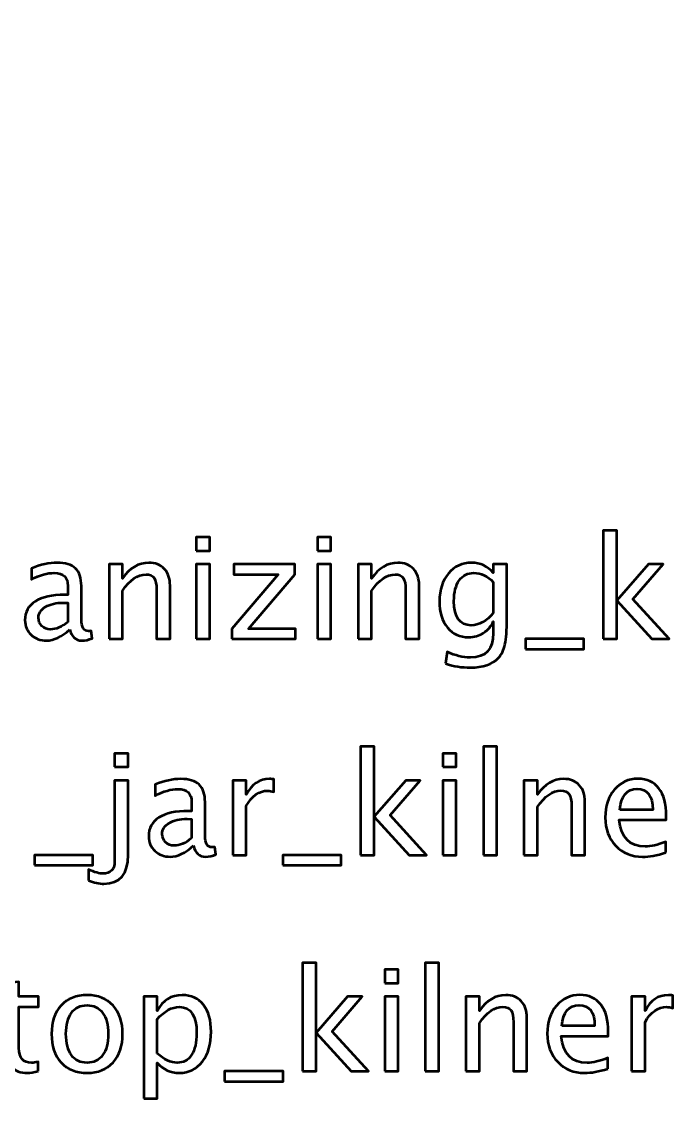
# Model space of a CAD drawing. Header units: centimetres. Extents: x -87 to 69, y -70 to 88.
# Drawn here: x -46.575 to -43.944, y -66.352 to -61.95 of the extents above; entities that cross this region are included whole.
import ezdxf

# ---------------------------------------------------------------- set-up
doc = ezdxf.new("R2010")
doc.units = ezdxf.units.CM
doc.header["$MEASUREMENT"] = 0
doc.layers.add('Layer 1', color=7, linetype='Continuous')

msp = doc.modelspace()

# ---------------------------------------------------------------- linework, layer by layer
at = {"layer": 'Layer 1', "lineweight": 53}
msp.add_open_spline([(-68, -69.75), (-68, -69.75), (-68, -20.25), (-68, -20.25), (-68, -20.25), (-68, -19.97386), (-67.77614, -19.75), (-67.5, -19.75), (-67.5, -19.75), (-67.5, -19.75), (-22.5, -19.75), (-22.5, -19.75), (-22.5, -19.75), (-22.22386, -19.75), (-22, -19.97386), (-22, -20.25), (-22, -20.25), (-22, -20.25), (-22, -69.75), (-22, -69.75), (-22, -69.75), (-22, -70.02614), (-22.22386, -70.25), (-22.5, -70.25), (-22.5, -70.25), (-22.5, -70.25), (-67.5, -70.25), (-67.5, -70.25), (-67.5, -70.25), (-67.77614, -70.25), (-68, -70.02614), (-68, -69.75)], degree=3, knots=[0, 0, 0, 0, 0.1111111, 0.1111111, 0.1111111, 0.1111111, 0.2222222, 0.2222222, 0.2222222, 0.2222222, 0.3333333, 0.3333333, 0.3333333, 0.3333333, 0.4444444, 0.4444444, 0.4444444, 0.4444444, 0.5555556, 0.5555556, 0.5555556, 0.5555556, 0.6666667, 0.6666667, 0.6666667, 0.6666667, 0.7777778, 0.7777778, 0.7777778, 0.7777778, 1, 1, 1, 1], dxfattribs=at)
at = {"layer": 'Layer 1', "color": 4, "lineweight": 53}
msp.add_open_spline([(-67.45, -69.2), (-67.45, -69.2), (-67.45, -20.8), (-67.45, -20.8), (-67.45, -20.8), (-67.45, -20.52386), (-67.22614, -20.3), (-66.95, -20.3), (-66.95, -20.3), (-66.95, -20.3), (-23.05, -20.3), (-23.05, -20.3), (-23.05, -20.3), (-22.77386, -20.3), (-22.55, -20.52386), (-22.55, -20.8), (-22.55, -20.8), (-22.55, -20.8), (-22.55, -69.2), (-22.55, -69.2), (-22.55, -69.2), (-22.55, -69.47614), (-22.77386, -69.7), (-23.05, -69.7), (-23.05, -69.7), (-23.05, -69.7), (-66.95, -69.7), (-66.95, -69.7), (-66.95, -69.7), (-67.22614, -69.7), (-67.45, -69.47614), (-67.45, -69.2)], degree=3, knots=[0, 0, 0, 0, 0.1111111, 0.1111111, 0.1111111, 0.1111111, 0.2222222, 0.2222222, 0.2222222, 0.2222222, 0.3333333, 0.3333333, 0.3333333, 0.3333333, 0.4444444, 0.4444444, 0.4444444, 0.4444444, 0.5555556, 0.5555556, 0.5555556, 0.5555556, 0.6666667, 0.6666667, 0.6666667, 0.6666667, 0.7777778, 0.7777778, 0.7777778, 0.7777778, 1, 1, 1, 1], dxfattribs=at)
at = {"layer": 'Layer 1', "color": 5, "lineweight": 53}
for points, knots in [([(-44.2407, -64.42532), (-44.2407, -64.42532), (-44.2407, -63.99014), (-44.2407, -63.99014), (-44.2407, -63.99014), (-44.2407, -63.99014), (-44.18652, -63.99014), (-44.18652, -63.99014), (-44.18652, -63.99014), (-44.18652, -63.99014), (-44.18652, -64.27132), (-44.18652, -64.27132), (-44.18652, -64.27132), (-44.18652, -64.27132), (-44.05952, -64.12617), (-44.05952, -64.12617), (-44.05952, -64.12617), (-44.05952, -64.12617), (-44.001, -64.12617), (-44.001, -64.12617), (-44.001, -64.12617), (-44.001, -64.12617), (-44.12236, -64.26577), (-44.12236, -64.26577), (-44.12236, -64.26577), (-44.12236, -64.26577), (-43.97561, -64.42532), (-43.97561, -64.42532), (-43.97561, -64.42532), (-43.97561, -64.42532), (-44.04541, -64.42532), (-44.04541, -64.42532), (-44.04541, -64.42532), (-44.04541, -64.42532), (-44.18652, -64.27189), (-44.18652, -64.27189), (-44.18652, -64.27189), (-44.18652, -64.27189), (-44.18652, -64.42532), (-44.18652, -64.42532), (-44.18652, -64.42532), (-44.18652, -64.42532), (-44.2407, -64.42532), (-44.2407, -64.42532)], [0, 0, 0, 0, 0.0833333, 0.0833333, 0.0833333, 0.0833333, 0.1666667, 0.1666667, 0.1666667, 0.1666667, 0.25, 0.25, 0.25, 0.25, 0.3333333, 0.3333333, 0.3333333, 0.3333333, 0.4166667, 0.4166667, 0.4166667, 0.4166667, 0.5, 0.5, 0.5, 0.5, 0.5833333, 0.5833333, 0.5833333, 0.5833333, 0.6666667, 0.6666667, 0.6666667, 0.6666667, 0.75, 0.75, 0.75, 0.75, 0.8333333, 0.8333333, 0.8333333, 0.8333333, 1, 1, 1, 1]), ([(-45.87494, -64.07142), (-45.87494, -64.07142), (-45.87494, -64.01723), (-45.87494, -64.01723), (-45.87494, -64.01723), (-45.87494, -64.01723), (-45.82076, -64.01723), (-45.82076, -64.01723), (-45.82076, -64.01723), (-45.82076, -64.01723), (-45.82076, -64.07142), (-45.82076, -64.07142), (-45.82076, -64.07142), (-45.82076, -64.07142), (-45.87494, -64.07142), (-45.87494, -64.07142)], [0, 0, 0, 0, 0.2, 0.2, 0.2, 0.2, 0.4, 0.4, 0.4, 0.4, 0.6, 0.6, 0.6, 0.6, 1, 1, 1, 1]), ([(-45.3883, -64.07142), (-45.3883, -64.07142), (-45.3883, -64.01723), (-45.3883, -64.01723), (-45.3883, -64.01723), (-45.3883, -64.01723), (-45.33412, -64.01723), (-45.33412, -64.01723), (-45.33412, -64.01723), (-45.33412, -64.01723), (-45.33412, -64.07142), (-45.33412, -64.07142), (-45.33412, -64.07142), (-45.33412, -64.07142), (-45.3883, -64.07142), (-45.3883, -64.07142)], [0, 0, 0, 0, 0.2, 0.2, 0.2, 0.2, 0.4, 0.4, 0.4, 0.4, 0.6, 0.6, 0.6, 0.6, 1, 1, 1, 1]), ([(-46.38275, -64.38722), (-46.4153, -64.41714), (-46.44662, -64.43209), (-46.47673, -64.43209), (-46.47673, -64.43209), (-46.50147, -64.43209), (-46.52207, -64.42438), (-46.53834, -64.40886), (-46.53834, -64.40886), (-46.55471, -64.39334), (-46.5629, -64.37377), (-46.5629, -64.35016), (-46.5629, -64.35016), (-46.5629, -64.31751), (-46.54916, -64.29239), (-46.52169, -64.2749), (-46.52169, -64.2749), (-46.49422, -64.2574), (-46.45481, -64.24865), (-46.40344, -64.24865), (-46.40344, -64.24865), (-46.40344, -64.24865), (-46.39074, -64.24865), (-46.39074, -64.24865), (-46.39074, -64.24865), (-46.39074, -64.24865), (-46.39074, -64.21262), (-46.39074, -64.21262), (-46.39074, -64.21262), (-46.39074, -64.17791), (-46.40881, -64.1606), (-46.44502, -64.1606), (-46.44502, -64.1606), (-46.47306, -64.1606), (-46.50373, -64.16944), (-46.53693, -64.18713), (-46.53693, -64.18713), (-46.53693, -64.18713), (-46.53693, -64.14254), (-46.53693, -64.14254), (-46.53693, -64.14254), (-46.50043, -64.12748), (-46.466, -64.11996), (-46.43374, -64.11996), (-46.43374, -64.11996), (-46.40053, -64.11996), (-46.37597, -64.12748), (-46.36026, -64.14263), (-46.36026, -64.14263), (-46.34446, -64.15778), (-46.33656, -64.18111), (-46.33656, -64.21262), (-46.33656, -64.21262), (-46.33656, -64.21262), (-46.33656, -64.3478), (-46.33656, -64.3478), (-46.33656, -64.3478), (-46.33656, -64.37875), (-46.32706, -64.39428), (-46.30796, -64.39428), (-46.30796, -64.39428), (-46.30561, -64.39428), (-46.30213, -64.3939), (-46.29752, -64.39315), (-46.29752, -64.39315), (-46.29752, -64.39315), (-46.29366, -64.42325), (-46.29366, -64.42325), (-46.29366, -64.42325), (-46.30598, -64.42918), (-46.31953, -64.43209), (-46.33439, -64.43209), (-46.33439, -64.43209), (-46.3597, -64.43209), (-46.37579, -64.41714), (-46.38275, -64.38722)], [0, 0, 0, 0, 0.05, 0.05, 0.05, 0.05, 0.1, 0.1, 0.1, 0.1, 0.15, 0.15, 0.15, 0.15, 0.2, 0.2, 0.2, 0.2, 0.25, 0.25, 0.25, 0.25, 0.3, 0.3, 0.3, 0.3, 0.35, 0.35, 0.35, 0.35, 0.4, 0.4, 0.4, 0.4, 0.45, 0.45, 0.45, 0.45, 0.5, 0.5, 0.5, 0.5, 0.55, 0.55, 0.55, 0.55, 0.6, 0.6, 0.6, 0.6, 0.65, 0.65, 0.65, 0.65, 0.7, 0.7, 0.7, 0.7, 0.75, 0.75, 0.75, 0.75, 0.8, 0.8, 0.8, 0.8, 0.85, 0.85, 0.85, 0.85, 0.9, 0.9, 0.9, 0.9, 1, 1, 1, 1]), ([(-46.22527, -64.42532), (-46.22527, -64.42532), (-46.22527, -64.12617), (-46.22527, -64.12617), (-46.22527, -64.12617), (-46.22527, -64.12617), (-46.17109, -64.12617), (-46.17109, -64.12617), (-46.17109, -64.12617), (-46.17109, -64.12617), (-46.17109, -64.1827), (-46.17109, -64.1827), (-46.17109, -64.1827), (-46.1424, -64.14084), (-46.10721, -64.11996), (-46.06563, -64.11996), (-46.06563, -64.11996), (-46.03948, -64.11996), (-46.01869, -64.12814), (-46.00335, -64.14461), (-46.00335, -64.14461), (-45.98802, -64.16097), (-45.98031, -64.18308), (-45.98031, -64.21074), (-45.98031, -64.21074), (-45.98031, -64.21074), (-45.98031, -64.42532), (-45.98031, -64.42532), (-45.98031, -64.42532), (-45.98031, -64.42532), (-46.03449, -64.42532), (-46.03449, -64.42532), (-46.03449, -64.42532), (-46.03449, -64.42532), (-46.03449, -64.22842), (-46.03449, -64.22842), (-46.03449, -64.22842), (-46.03449, -64.20622), (-46.03779, -64.19042), (-46.04428, -64.18101), (-46.04428, -64.18101), (-46.05086, -64.17151), (-46.06168, -64.16681), (-46.07683, -64.16681), (-46.07683, -64.16681), (-46.11013, -64.16681), (-46.14155, -64.18854), (-46.17109, -64.232), (-46.17109, -64.232), (-46.17109, -64.232), (-46.17109, -64.42532), (-46.17109, -64.42532), (-46.17109, -64.42532), (-46.17109, -64.42532), (-46.22527, -64.42532), (-46.22527, -64.42532)], [0, 0, 0, 0, 0.0666667, 0.0666667, 0.0666667, 0.0666667, 0.1333333, 0.1333333, 0.1333333, 0.1333333, 0.2, 0.2, 0.2, 0.2, 0.2666667, 0.2666667, 0.2666667, 0.2666667, 0.3333333, 0.3333333, 0.3333333, 0.3333333, 0.4, 0.4, 0.4, 0.4, 0.4666667, 0.4666667, 0.4666667, 0.4666667, 0.5333333, 0.5333333, 0.5333333, 0.5333333, 0.6, 0.6, 0.6, 0.6, 0.6666667, 0.6666667, 0.6666667, 0.6666667, 0.7333333, 0.7333333, 0.7333333, 0.7333333, 0.8, 0.8, 0.8, 0.8, 0.8666667, 0.8666667, 0.8666667, 0.8666667, 1, 1, 1, 1]), ([(-45.87494, -64.42532), (-45.87494, -64.42532), (-45.87494, -64.12617), (-45.87494, -64.12617), (-45.87494, -64.12617), (-45.87494, -64.12617), (-45.82076, -64.12617), (-45.82076, -64.12617), (-45.82076, -64.12617), (-45.82076, -64.12617), (-45.82076, -64.42532), (-45.82076, -64.42532), (-45.82076, -64.42532), (-45.82076, -64.42532), (-45.87494, -64.42532), (-45.87494, -64.42532)], [0, 0, 0, 0, 0.2, 0.2, 0.2, 0.2, 0.4, 0.4, 0.4, 0.4, 0.6, 0.6, 0.6, 0.6, 1, 1, 1, 1]), ([(-45.73214, -64.42532), (-45.73214, -64.42532), (-45.73214, -64.38468), (-45.73214, -64.38468), (-45.73214, -64.38468), (-45.73214, -64.38468), (-45.54654, -64.16681), (-45.54654, -64.16681), (-45.54654, -64.16681), (-45.54654, -64.16681), (-45.72358, -64.16681), (-45.72358, -64.16681), (-45.72358, -64.16681), (-45.72358, -64.16681), (-45.72358, -64.12617), (-45.72358, -64.12617), (-45.72358, -64.12617), (-45.72358, -64.12617), (-45.47984, -64.12617), (-45.47984, -64.12617), (-45.47984, -64.12617), (-45.47984, -64.12617), (-45.47984, -64.16681), (-45.47984, -64.16681), (-45.47984, -64.16681), (-45.47984, -64.16681), (-45.66545, -64.38468), (-45.66545, -64.38468), (-45.66545, -64.38468), (-45.66545, -64.38468), (-45.47645, -64.38468), (-45.47645, -64.38468), (-45.47645, -64.38468), (-45.47645, -64.38468), (-45.47645, -64.42532), (-45.47645, -64.42532), (-45.47645, -64.42532), (-45.47645, -64.42532), (-45.73214, -64.42532), (-45.73214, -64.42532)], [0, 0, 0, 0, 0.0909091, 0.0909091, 0.0909091, 0.0909091, 0.1818182, 0.1818182, 0.1818182, 0.1818182, 0.2727273, 0.2727273, 0.2727273, 0.2727273, 0.3636364, 0.3636364, 0.3636364, 0.3636364, 0.4545455, 0.4545455, 0.4545455, 0.4545455, 0.5454545, 0.5454545, 0.5454545, 0.5454545, 0.6363636, 0.6363636, 0.6363636, 0.6363636, 0.7272727, 0.7272727, 0.7272727, 0.7272727, 0.8181818, 0.8181818, 0.8181818, 0.8181818, 1, 1, 1, 1]), ([(-45.3883, -64.42532), (-45.3883, -64.42532), (-45.3883, -64.12617), (-45.3883, -64.12617), (-45.3883, -64.12617), (-45.3883, -64.12617), (-45.33412, -64.12617), (-45.33412, -64.12617), (-45.33412, -64.12617), (-45.33412, -64.12617), (-45.33412, -64.42532), (-45.33412, -64.42532), (-45.33412, -64.42532), (-45.33412, -64.42532), (-45.3883, -64.42532), (-45.3883, -64.42532)], [0, 0, 0, 0, 0.2, 0.2, 0.2, 0.2, 0.4, 0.4, 0.4, 0.4, 0.6, 0.6, 0.6, 0.6, 1, 1, 1, 1]), ([(-45.22518, -64.42532), (-45.22518, -64.42532), (-45.22518, -64.12617), (-45.22518, -64.12617), (-45.22518, -64.12617), (-45.22518, -64.12617), (-45.171, -64.12617), (-45.171, -64.12617), (-45.171, -64.12617), (-45.171, -64.12617), (-45.171, -64.1827), (-45.171, -64.1827), (-45.171, -64.1827), (-45.14231, -64.14084), (-45.10712, -64.11996), (-45.06554, -64.11996), (-45.06554, -64.11996), (-45.03939, -64.11996), (-45.0186, -64.12814), (-45.00326, -64.14461), (-45.00326, -64.14461), (-44.98793, -64.16097), (-44.98022, -64.18308), (-44.98022, -64.21074), (-44.98022, -64.21074), (-44.98022, -64.21074), (-44.98022, -64.42532), (-44.98022, -64.42532), (-44.98022, -64.42532), (-44.98022, -64.42532), (-45.0344, -64.42532), (-45.0344, -64.42532), (-45.0344, -64.42532), (-45.0344, -64.42532), (-45.0344, -64.22842), (-45.0344, -64.22842), (-45.0344, -64.22842), (-45.0344, -64.20622), (-45.0377, -64.19042), (-45.04419, -64.18101), (-45.04419, -64.18101), (-45.05077, -64.17151), (-45.06159, -64.16681), (-45.07674, -64.16681), (-45.07674, -64.16681), (-45.11004, -64.16681), (-45.14146, -64.18854), (-45.171, -64.232), (-45.171, -64.232), (-45.171, -64.232), (-45.171, -64.42532), (-45.171, -64.42532), (-45.171, -64.42532), (-45.171, -64.42532), (-45.22518, -64.42532), (-45.22518, -64.42532)], [0, 0, 0, 0, 0.0666667, 0.0666667, 0.0666667, 0.0666667, 0.1333333, 0.1333333, 0.1333333, 0.1333333, 0.2, 0.2, 0.2, 0.2, 0.2666667, 0.2666667, 0.2666667, 0.2666667, 0.3333333, 0.3333333, 0.3333333, 0.3333333, 0.4, 0.4, 0.4, 0.4, 0.4666667, 0.4666667, 0.4666667, 0.4666667, 0.5333333, 0.5333333, 0.5333333, 0.5333333, 0.6, 0.6, 0.6, 0.6, 0.6666667, 0.6666667, 0.6666667, 0.6666667, 0.7333333, 0.7333333, 0.7333333, 0.7333333, 0.8, 0.8, 0.8, 0.8, 0.8666667, 0.8666667, 0.8666667, 0.8666667, 1, 1, 1, 1]), ([(-44.87372, -64.52466), (-44.87372, -64.52466), (-44.86733, -64.47781), (-44.86733, -64.47781), (-44.86733, -64.47781), (-44.83591, -64.49249), (-44.80477, -64.49983), (-44.77401, -64.49983), (-44.77401, -64.49983), (-44.71295, -64.49983), (-44.68238, -64.46746), (-44.68238, -64.40284), (-44.68238, -64.40284), (-44.68238, -64.40284), (-44.68238, -64.3558), (-44.68238, -64.3558), (-44.68238, -64.3558), (-44.69179, -64.37565), (-44.70515, -64.39098), (-44.72255, -64.40199), (-44.72255, -64.40199), (-44.73995, -64.413), (-44.75933, -64.41855), (-44.78069, -64.41855), (-44.78069, -64.41855), (-44.8169, -64.41855), (-44.8456, -64.40556), (-44.86676, -64.3796), (-44.86676, -64.3796), (-44.88793, -64.35364), (-44.89856, -64.31845), (-44.89856, -64.27405), (-44.89856, -64.27405), (-44.89856, -64.22861), (-44.88652, -64.19155), (-44.86244, -64.16286), (-44.86244, -64.16286), (-44.83826, -64.13426), (-44.80712, -64.11996), (-44.76883, -64.11996), (-44.76883, -64.11996), (-44.73534, -64.11996), (-44.70646, -64.1335), (-44.68238, -64.16069), (-44.68238, -64.16069), (-44.68238, -64.16069), (-44.68238, -64.12617), (-44.68238, -64.12617), (-44.68238, -64.12617), (-44.68238, -64.12617), (-44.62819, -64.12617), (-44.62819, -64.12617), (-44.62819, -64.12617), (-44.62819, -64.12617), (-44.62819, -64.34366), (-44.62819, -64.34366), (-44.62819, -64.34366), (-44.62819, -64.39042), (-44.63064, -64.42504), (-44.63553, -64.44752), (-44.63553, -64.44752), (-44.64033, -64.47), (-44.64955, -64.48844), (-44.66291, -64.50274), (-44.66291, -64.50274), (-44.68661, -64.52786), (-44.72368, -64.54047), (-44.77401, -64.54047), (-44.77401, -64.54047), (-44.80853, -64.54047), (-44.84174, -64.5352), (-44.87372, -64.52466)], [0, 0, 0, 0, 0.0526316, 0.0526316, 0.0526316, 0.0526316, 0.1052632, 0.1052632, 0.1052632, 0.1052632, 0.1578947, 0.1578947, 0.1578947, 0.1578947, 0.2105263, 0.2105263, 0.2105263, 0.2105263, 0.2631579, 0.2631579, 0.2631579, 0.2631579, 0.3157895, 0.3157895, 0.3157895, 0.3157895, 0.3684211, 0.3684211, 0.3684211, 0.3684211, 0.4210526, 0.4210526, 0.4210526, 0.4210526, 0.4736842, 0.4736842, 0.4736842, 0.4736842, 0.5263158, 0.5263158, 0.5263158, 0.5263158, 0.5789474, 0.5789474, 0.5789474, 0.5789474, 0.6315789, 0.6315789, 0.6315789, 0.6315789, 0.6842105, 0.6842105, 0.6842105, 0.6842105, 0.7368421, 0.7368421, 0.7368421, 0.7368421, 0.7894737, 0.7894737, 0.7894737, 0.7894737, 0.8421053, 0.8421053, 0.8421053, 0.8421053, 0.8947368, 0.8947368, 0.8947368, 0.8947368, 1, 1, 1, 1]), ([(-44.68238, -64.32184), (-44.68238, -64.32184), (-44.68238, -64.19776), (-44.68238, -64.19776), (-44.68238, -64.19776), (-44.70627, -64.17302), (-44.73233, -64.1606), (-44.76046, -64.1606), (-44.76046, -64.1606), (-44.78548, -64.1606), (-44.80505, -64.17057), (-44.81916, -64.19061), (-44.81916, -64.19061), (-44.83337, -64.21055), (-44.84042, -64.2383), (-44.84042, -64.27367), (-44.84042, -64.27367), (-44.84042, -64.33868), (-44.81737, -64.37113), (-44.77118, -64.37113), (-44.77118, -64.37113), (-44.73976, -64.37113), (-44.71013, -64.35467), (-44.68238, -64.32184)], [0, 0, 0, 0, 0.1428571, 0.1428571, 0.1428571, 0.1428571, 0.2857143, 0.2857143, 0.2857143, 0.2857143, 0.4285714, 0.4285714, 0.4285714, 0.4285714, 0.5714286, 0.5714286, 0.5714286, 0.5714286, 0.7142857, 0.7142857, 0.7142857, 0.7142857, 1, 1, 1, 1]), ([(-46.39074, -64.35768), (-46.39074, -64.35768), (-46.39074, -64.28082), (-46.39074, -64.28082), (-46.39074, -64.28082), (-46.39074, -64.28082), (-46.40815, -64.28026), (-46.40815, -64.28026), (-46.40815, -64.28026), (-46.43825, -64.28026), (-46.46252, -64.28581), (-46.48105, -64.29691), (-46.48105, -64.29691), (-46.49949, -64.3081), (-46.50871, -64.32287), (-46.50871, -64.34131), (-46.50871, -64.34131), (-46.50871, -64.3542), (-46.5041, -64.36511), (-46.49498, -64.37405), (-46.49498, -64.37405), (-46.48576, -64.38299), (-46.47456, -64.3875), (-46.4613, -64.3875), (-46.4613, -64.3875), (-46.43872, -64.3875), (-46.4152, -64.37753), (-46.39074, -64.35768)], [0, 0, 0, 0, 0.125, 0.125, 0.125, 0.125, 0.25, 0.25, 0.25, 0.25, 0.375, 0.375, 0.375, 0.375, 0.5, 0.5, 0.5, 0.5, 0.625, 0.625, 0.625, 0.625, 0.75, 0.75, 0.75, 0.75, 1, 1, 1, 1]), ([(-44.5534, -64.46596), (-44.5534, -64.46596), (-44.5534, -64.42532), (-44.5534, -64.42532), (-44.5534, -64.42532), (-44.5534, -64.42532), (-44.3186, -64.42532), (-44.3186, -64.42532), (-44.3186, -64.42532), (-44.3186, -64.42532), (-44.3186, -64.46596), (-44.3186, -64.46596), (-44.3186, -64.46596), (-44.3186, -64.46596), (-44.5534, -64.46596), (-44.5534, -64.46596)], [0, 0, 0, 0, 0.2, 0.2, 0.2, 0.2, 0.4, 0.4, 0.4, 0.4, 0.6, 0.6, 0.6, 0.6, 1, 1, 1, 1]), ([(-46.20287, -64.93877), (-46.20287, -64.93877), (-46.20287, -64.88458), (-46.20287, -64.88458), (-46.20287, -64.88458), (-46.20287, -64.88458), (-46.14869, -64.88458), (-46.14869, -64.88458), (-46.14869, -64.88458), (-46.14869, -64.88458), (-46.14869, -64.93877), (-46.14869, -64.93877), (-46.14869, -64.93877), (-46.14869, -64.93877), (-46.20287, -64.93877), (-46.20287, -64.93877)], [0, 0, 0, 0, 0.2, 0.2, 0.2, 0.2, 0.4, 0.4, 0.4, 0.4, 0.6, 0.6, 0.6, 0.6, 1, 1, 1, 1]), ([(-45.21539, -65.29267), (-45.21539, -65.29267), (-45.21539, -64.85749), (-45.21539, -64.85749), (-45.21539, -64.85749), (-45.21539, -64.85749), (-45.16121, -64.85749), (-45.16121, -64.85749), (-45.16121, -64.85749), (-45.16121, -64.85749), (-45.16121, -65.13867), (-45.16121, -65.13867), (-45.16121, -65.13867), (-45.16121, -65.13867), (-45.03421, -64.99352), (-45.03421, -64.99352), (-45.03421, -64.99352), (-45.03421, -64.99352), (-44.97569, -64.99352), (-44.97569, -64.99352), (-44.97569, -64.99352), (-44.97569, -64.99352), (-45.09705, -65.13312), (-45.09705, -65.13312), (-45.09705, -65.13312), (-45.09705, -65.13312), (-44.9503, -65.29267), (-44.9503, -65.29267), (-44.9503, -65.29267), (-44.9503, -65.29267), (-45.0201, -65.29267), (-45.0201, -65.29267), (-45.0201, -65.29267), (-45.0201, -65.29267), (-45.16121, -65.13924), (-45.16121, -65.13924), (-45.16121, -65.13924), (-45.16121, -65.13924), (-45.16121, -65.29267), (-45.16121, -65.29267), (-45.16121, -65.29267), (-45.16121, -65.29267), (-45.21539, -65.29267), (-45.21539, -65.29267)], [0, 0, 0, 0, 0.0833333, 0.0833333, 0.0833333, 0.0833333, 0.1666667, 0.1666667, 0.1666667, 0.1666667, 0.25, 0.25, 0.25, 0.25, 0.3333333, 0.3333333, 0.3333333, 0.3333333, 0.4166667, 0.4166667, 0.4166667, 0.4166667, 0.5, 0.5, 0.5, 0.5, 0.5833333, 0.5833333, 0.5833333, 0.5833333, 0.6666667, 0.6666667, 0.6666667, 0.6666667, 0.75, 0.75, 0.75, 0.75, 0.8333333, 0.8333333, 0.8333333, 0.8333333, 1, 1, 1, 1]), ([(-44.88547, -64.93877), (-44.88547, -64.93877), (-44.88547, -64.88458), (-44.88547, -64.88458), (-44.88547, -64.88458), (-44.88547, -64.88458), (-44.83129, -64.88458), (-44.83129, -64.88458), (-44.83129, -64.88458), (-44.83129, -64.88458), (-44.83129, -64.93877), (-44.83129, -64.93877), (-44.83129, -64.93877), (-44.83129, -64.93877), (-44.88547, -64.93877), (-44.88547, -64.93877)], [0, 0, 0, 0, 0.2, 0.2, 0.2, 0.2, 0.4, 0.4, 0.4, 0.4, 0.6, 0.6, 0.6, 0.6, 1, 1, 1, 1]), ([(-44.72235, -65.29267), (-44.72235, -65.29267), (-44.72235, -64.85749), (-44.72235, -64.85749), (-44.72235, -64.85749), (-44.72235, -64.85749), (-44.66817, -64.85749), (-44.66817, -64.85749), (-44.66817, -64.85749), (-44.66817, -64.85749), (-44.66817, -65.29267), (-44.66817, -65.29267), (-44.66817, -65.29267), (-44.66817, -65.29267), (-44.72235, -65.29267), (-44.72235, -65.29267)], [0, 0, 0, 0, 0.2, 0.2, 0.2, 0.2, 0.4, 0.4, 0.4, 0.4, 0.6, 0.6, 0.6, 0.6, 1, 1, 1, 1]), ([(-46.30842, -65.39427), (-46.30842, -65.39427), (-46.30842, -65.35081), (-46.30842, -65.35081), (-46.30842, -65.35081), (-46.28302, -65.36172), (-46.26364, -65.36718), (-46.25038, -65.36718), (-46.25038, -65.36718), (-46.23533, -65.36718), (-46.22357, -65.36313), (-46.21529, -65.35504), (-46.21529, -65.35504), (-46.20974, -65.34958), (-46.20635, -65.34328), (-46.20494, -65.33632), (-46.20494, -65.33632), (-46.20353, -65.32936), (-46.20287, -65.31478), (-46.20287, -65.29258), (-46.20287, -65.29258), (-46.20287, -65.29258), (-46.20287, -64.99352), (-46.20287, -64.99352), (-46.20287, -64.99352), (-46.20287, -64.99352), (-46.14869, -64.99352), (-46.14869, -64.99352), (-46.14869, -64.99352), (-46.14869, -64.99352), (-46.14869, -65.29248), (-46.14869, -65.29248), (-46.14869, -65.29248), (-46.14869, -65.36934), (-46.18114, -65.40782), (-46.24615, -65.40782), (-46.24615, -65.40782), (-46.26543, -65.40782), (-46.28622, -65.4033), (-46.30842, -65.39427)], [0, 0, 0, 0, 0.0909091, 0.0909091, 0.0909091, 0.0909091, 0.1818182, 0.1818182, 0.1818182, 0.1818182, 0.2727273, 0.2727273, 0.2727273, 0.2727273, 0.3636364, 0.3636364, 0.3636364, 0.3636364, 0.4545455, 0.4545455, 0.4545455, 0.4545455, 0.5454545, 0.5454545, 0.5454545, 0.5454545, 0.6363636, 0.6363636, 0.6363636, 0.6363636, 0.7272727, 0.7272727, 0.7272727, 0.7272727, 0.8181818, 0.8181818, 0.8181818, 0.8181818, 1, 1, 1, 1]), ([(-45.88604, -65.25457), (-45.91859, -65.28449), (-45.94991, -65.29944), (-45.98002, -65.29944), (-45.98002, -65.29944), (-46.00476, -65.29944), (-46.02536, -65.29173), (-46.04163, -65.27621), (-46.04163, -65.27621), (-46.058, -65.26069), (-46.06619, -65.24112), (-46.06619, -65.21751), (-46.06619, -65.21751), (-46.06619, -65.18486), (-46.05245, -65.15974), (-46.02498, -65.14225), (-46.02498, -65.14225), (-45.99751, -65.12475), (-45.9581, -65.116), (-45.90673, -65.116), (-45.90673, -65.116), (-45.90673, -65.116), (-45.89403, -65.116), (-45.89403, -65.116), (-45.89403, -65.116), (-45.89403, -65.116), (-45.89403, -65.07997), (-45.89403, -65.07997), (-45.89403, -65.07997), (-45.89403, -65.04526), (-45.9121, -65.02795), (-45.94831, -65.02795), (-45.94831, -65.02795), (-45.97635, -65.02795), (-46.00702, -65.03679), (-46.04022, -65.05448), (-46.04022, -65.05448), (-46.04022, -65.05448), (-46.04022, -65.00989), (-46.04022, -65.00989), (-46.04022, -65.00989), (-46.00372, -64.99483), (-45.96929, -64.98731), (-45.93703, -64.98731), (-45.93703, -64.98731), (-45.90382, -64.98731), (-45.87926, -64.99483), (-45.86355, -65.00998), (-45.86355, -65.00998), (-45.84775, -65.02513), (-45.83985, -65.04846), (-45.83985, -65.07997), (-45.83985, -65.07997), (-45.83985, -65.07997), (-45.83985, -65.21515), (-45.83985, -65.21515), (-45.83985, -65.21515), (-45.83985, -65.2461), (-45.83035, -65.26163), (-45.81125, -65.26163), (-45.81125, -65.26163), (-45.8089, -65.26163), (-45.80542, -65.26125), (-45.80081, -65.2605), (-45.80081, -65.2605), (-45.80081, -65.2605), (-45.79695, -65.2906), (-45.79695, -65.2906), (-45.79695, -65.2906), (-45.80927, -65.29653), (-45.82282, -65.29944), (-45.83768, -65.29944), (-45.83768, -65.29944), (-45.86299, -65.29944), (-45.87908, -65.28449), (-45.88604, -65.25457)], [0, 0, 0, 0, 0.05, 0.05, 0.05, 0.05, 0.1, 0.1, 0.1, 0.1, 0.15, 0.15, 0.15, 0.15, 0.2, 0.2, 0.2, 0.2, 0.25, 0.25, 0.25, 0.25, 0.3, 0.3, 0.3, 0.3, 0.35, 0.35, 0.35, 0.35, 0.4, 0.4, 0.4, 0.4, 0.45, 0.45, 0.45, 0.45, 0.5, 0.5, 0.5, 0.5, 0.55, 0.55, 0.55, 0.55, 0.6, 0.6, 0.6, 0.6, 0.65, 0.65, 0.65, 0.65, 0.7, 0.7, 0.7, 0.7, 0.75, 0.75, 0.75, 0.75, 0.8, 0.8, 0.8, 0.8, 0.85, 0.85, 0.85, 0.85, 0.9, 0.9, 0.9, 0.9, 1, 1, 1, 1]), ([(-45.72856, -65.29267), (-45.72856, -65.29267), (-45.72856, -64.99352), (-45.72856, -64.99352), (-45.72856, -64.99352), (-45.72856, -64.99352), (-45.67438, -64.99352), (-45.67438, -64.99352), (-45.67438, -64.99352), (-45.67438, -64.99352), (-45.67438, -65.05005), (-45.67438, -65.05005), (-45.67438, -65.05005), (-45.65283, -65.00819), (-45.6216, -64.98731), (-45.58059, -64.98731), (-45.58059, -64.98731), (-45.57504, -64.98731), (-45.5692, -64.98778), (-45.56318, -64.98872), (-45.56318, -64.98872), (-45.56318, -64.98872), (-45.56318, -65.03942), (-45.56318, -65.03942), (-45.56318, -65.03942), (-45.57259, -65.03632), (-45.58087, -65.03472), (-45.58802, -65.03472), (-45.58802, -65.03472), (-45.62245, -65.03472), (-45.65124, -65.05504), (-45.67438, -65.09577), (-45.67438, -65.09577), (-45.67438, -65.09577), (-45.67438, -65.29267), (-45.67438, -65.29267), (-45.67438, -65.29267), (-45.67438, -65.29267), (-45.72856, -65.29267), (-45.72856, -65.29267)], [0, 0, 0, 0, 0.0909091, 0.0909091, 0.0909091, 0.0909091, 0.1818182, 0.1818182, 0.1818182, 0.1818182, 0.2727273, 0.2727273, 0.2727273, 0.2727273, 0.3636364, 0.3636364, 0.3636364, 0.3636364, 0.4545455, 0.4545455, 0.4545455, 0.4545455, 0.5454545, 0.5454545, 0.5454545, 0.5454545, 0.6363636, 0.6363636, 0.6363636, 0.6363636, 0.7272727, 0.7272727, 0.7272727, 0.7272727, 0.8181818, 0.8181818, 0.8181818, 0.8181818, 1, 1, 1, 1]), ([(-44.88547, -65.29267), (-44.88547, -65.29267), (-44.88547, -64.99352), (-44.88547, -64.99352), (-44.88547, -64.99352), (-44.88547, -64.99352), (-44.83129, -64.99352), (-44.83129, -64.99352), (-44.83129, -64.99352), (-44.83129, -64.99352), (-44.83129, -65.29267), (-44.83129, -65.29267), (-44.83129, -65.29267), (-44.83129, -65.29267), (-44.88547, -65.29267), (-44.88547, -65.29267)], [0, 0, 0, 0, 0.2, 0.2, 0.2, 0.2, 0.4, 0.4, 0.4, 0.4, 0.6, 0.6, 0.6, 0.6, 1, 1, 1, 1]), ([(-44.55923, -65.29267), (-44.55923, -65.29267), (-44.55923, -64.99352), (-44.55923, -64.99352), (-44.55923, -64.99352), (-44.55923, -64.99352), (-44.50505, -64.99352), (-44.50505, -64.99352), (-44.50505, -64.99352), (-44.50505, -64.99352), (-44.50505, -65.05005), (-44.50505, -65.05005), (-44.50505, -65.05005), (-44.47636, -65.00819), (-44.44117, -64.98731), (-44.39959, -64.98731), (-44.39959, -64.98731), (-44.37344, -64.98731), (-44.35265, -64.99549), (-44.33731, -65.01196), (-44.33731, -65.01196), (-44.32198, -65.02832), (-44.31427, -65.05043), (-44.31427, -65.07809), (-44.31427, -65.07809), (-44.31427, -65.07809), (-44.31427, -65.29267), (-44.31427, -65.29267), (-44.31427, -65.29267), (-44.31427, -65.29267), (-44.36845, -65.29267), (-44.36845, -65.29267), (-44.36845, -65.29267), (-44.36845, -65.29267), (-44.36845, -65.09577), (-44.36845, -65.09577), (-44.36845, -65.09577), (-44.36845, -65.07357), (-44.37175, -65.05777), (-44.37824, -65.04836), (-44.37824, -65.04836), (-44.38482, -65.03886), (-44.39564, -65.03416), (-44.41079, -65.03416), (-44.41079, -65.03416), (-44.44409, -65.03416), (-44.47551, -65.05589), (-44.50505, -65.09935), (-44.50505, -65.09935), (-44.50505, -65.09935), (-44.50505, -65.29267), (-44.50505, -65.29267), (-44.50505, -65.29267), (-44.50505, -65.29267), (-44.55923, -65.29267), (-44.55923, -65.29267)], [0, 0, 0, 0, 0.0666667, 0.0666667, 0.0666667, 0.0666667, 0.1333333, 0.1333333, 0.1333333, 0.1333333, 0.2, 0.2, 0.2, 0.2, 0.2666667, 0.2666667, 0.2666667, 0.2666667, 0.3333333, 0.3333333, 0.3333333, 0.3333333, 0.4, 0.4, 0.4, 0.4, 0.4666667, 0.4666667, 0.4666667, 0.4666667, 0.5333333, 0.5333333, 0.5333333, 0.5333333, 0.6, 0.6, 0.6, 0.6, 0.6666667, 0.6666667, 0.6666667, 0.6666667, 0.7333333, 0.7333333, 0.7333333, 0.7333333, 0.8, 0.8, 0.8, 0.8, 0.8666667, 0.8666667, 0.8666667, 0.8666667, 1, 1, 1, 1]), ([(-43.98934, -65.28307), (-44.02574, -65.29399), (-44.05688, -65.29944), (-44.08285, -65.29944), (-44.08285, -65.29944), (-44.12715, -65.29944), (-44.16318, -65.28477), (-44.19094, -65.25551), (-44.19094, -65.25551), (-44.21869, -65.22625), (-44.23261, -65.18834), (-44.23261, -65.14168), (-44.23261, -65.14168), (-44.23261, -65.09643), (-44.22038, -65.05927), (-44.19583, -65.03021), (-44.19583, -65.03021), (-44.17127, -65.00123), (-44.13985, -64.98674), (-44.10157, -64.98674), (-44.10157, -64.98674), (-44.06535, -64.98674), (-44.03731, -64.99963), (-44.01756, -65.02541), (-44.01756, -65.02541), (-43.9978, -65.05118), (-43.98793, -65.08768), (-43.98793, -65.135), (-43.98793, -65.135), (-43.98793, -65.135), (-43.98821, -65.15156), (-43.98821, -65.15156), (-43.98821, -65.15156), (-43.98821, -65.15156), (-44.1773, -65.15156), (-44.1773, -65.15156), (-44.1773, -65.15156), (-44.16939, -65.22306), (-44.13449, -65.2588), (-44.07269, -65.2588), (-44.07269, -65.2588), (-44.05001, -65.2588), (-44.02226, -65.25241), (-43.98934, -65.23961), (-43.98934, -65.23961), (-43.98934, -65.23961), (-43.98934, -65.28307), (-43.98934, -65.28307)], [0, 0, 0, 0, 0.0769231, 0.0769231, 0.0769231, 0.0769231, 0.1538462, 0.1538462, 0.1538462, 0.1538462, 0.2307692, 0.2307692, 0.2307692, 0.2307692, 0.3076923, 0.3076923, 0.3076923, 0.3076923, 0.3846154, 0.3846154, 0.3846154, 0.3846154, 0.4615385, 0.4615385, 0.4615385, 0.4615385, 0.5384615, 0.5384615, 0.5384615, 0.5384615, 0.6153846, 0.6153846, 0.6153846, 0.6153846, 0.6923077, 0.6923077, 0.6923077, 0.6923077, 0.7692308, 0.7692308, 0.7692308, 0.7692308, 0.8461538, 0.8461538, 0.8461538, 0.8461538, 1, 1, 1, 1]), ([(-44.17447, -65.11092), (-44.17447, -65.11092), (-44.04239, -65.11092), (-44.04239, -65.11092), (-44.04239, -65.11092), (-44.04239, -65.05523), (-44.06318, -65.02738), (-44.10467, -65.02738), (-44.10467, -65.02738), (-44.14644, -65.02738), (-44.16968, -65.05523), (-44.17447, -65.11092)], [0, 0, 0, 0, 0.25, 0.25, 0.25, 0.25, 0.5, 0.5, 0.5, 0.5, 1, 1, 1, 1]), ([(-45.89403, -65.22503), (-45.89403, -65.22503), (-45.89403, -65.14817), (-45.89403, -65.14817), (-45.89403, -65.14817), (-45.89403, -65.14817), (-45.91144, -65.14761), (-45.91144, -65.14761), (-45.91144, -65.14761), (-45.94154, -65.14761), (-45.96581, -65.15316), (-45.98434, -65.16426), (-45.98434, -65.16426), (-46.00278, -65.17545), (-46.012, -65.19022), (-46.012, -65.20866), (-46.012, -65.20866), (-46.012, -65.22155), (-46.00739, -65.23246), (-45.99827, -65.2414), (-45.99827, -65.2414), (-45.98905, -65.25034), (-45.97785, -65.25485), (-45.96459, -65.25485), (-45.96459, -65.25485), (-45.94201, -65.25485), (-45.91849, -65.24488), (-45.89403, -65.22503)], [0, 0, 0, 0, 0.125, 0.125, 0.125, 0.125, 0.25, 0.25, 0.25, 0.25, 0.375, 0.375, 0.375, 0.375, 0.5, 0.5, 0.5, 0.5, 0.625, 0.625, 0.625, 0.625, 0.75, 0.75, 0.75, 0.75, 1, 1, 1, 1]), ([(-46.5246, -65.33331), (-46.5246, -65.33331), (-46.5246, -65.29267), (-46.5246, -65.29267), (-46.5246, -65.29267), (-46.5246, -65.29267), (-46.2898, -65.29267), (-46.2898, -65.29267), (-46.2898, -65.29267), (-46.2898, -65.29267), (-46.2898, -65.33331), (-46.2898, -65.33331), (-46.2898, -65.33331), (-46.2898, -65.33331), (-46.5246, -65.33331), (-46.5246, -65.33331)], [0, 0, 0, 0, 0.2, 0.2, 0.2, 0.2, 0.4, 0.4, 0.4, 0.4, 0.6, 0.6, 0.6, 0.6, 1, 1, 1, 1]), ([(-45.52809, -65.33331), (-45.52809, -65.33331), (-45.52809, -65.29267), (-45.52809, -65.29267), (-45.52809, -65.29267), (-45.52809, -65.29267), (-45.29329, -65.29267), (-45.29329, -65.29267), (-45.29329, -65.29267), (-45.29329, -65.29267), (-45.29329, -65.33331), (-45.29329, -65.33331), (-45.29329, -65.33331), (-45.29329, -65.33331), (-45.52809, -65.33331), (-45.52809, -65.33331)], [0, 0, 0, 0, 0.2, 0.2, 0.2, 0.2, 0.4, 0.4, 0.4, 0.4, 0.6, 0.6, 0.6, 0.6, 1, 1, 1, 1]), ([(-45.4484, -66.16002), (-45.4484, -66.16002), (-45.4484, -65.72484), (-45.4484, -65.72484), (-45.4484, -65.72484), (-45.4484, -65.72484), (-45.39422, -65.72484), (-45.39422, -65.72484), (-45.39422, -65.72484), (-45.39422, -65.72484), (-45.39422, -66.00602), (-45.39422, -66.00602), (-45.39422, -66.00602), (-45.39422, -66.00602), (-45.26722, -65.86087), (-45.26722, -65.86087), (-45.26722, -65.86087), (-45.26722, -65.86087), (-45.2087, -65.86087), (-45.2087, -65.86087), (-45.2087, -65.86087), (-45.2087, -65.86087), (-45.33006, -66.00047), (-45.33006, -66.00047), (-45.33006, -66.00047), (-45.33006, -66.00047), (-45.18331, -66.16002), (-45.18331, -66.16002), (-45.18331, -66.16002), (-45.18331, -66.16002), (-45.25311, -66.16002), (-45.25311, -66.16002), (-45.25311, -66.16002), (-45.25311, -66.16002), (-45.39422, -66.00659), (-45.39422, -66.00659), (-45.39422, -66.00659), (-45.39422, -66.00659), (-45.39422, -66.16002), (-45.39422, -66.16002), (-45.39422, -66.16002), (-45.39422, -66.16002), (-45.4484, -66.16002), (-45.4484, -66.16002)], [0, 0, 0, 0, 0.0833333, 0.0833333, 0.0833333, 0.0833333, 0.1666667, 0.1666667, 0.1666667, 0.1666667, 0.25, 0.25, 0.25, 0.25, 0.3333333, 0.3333333, 0.3333333, 0.3333333, 0.4166667, 0.4166667, 0.4166667, 0.4166667, 0.5, 0.5, 0.5, 0.5, 0.5833333, 0.5833333, 0.5833333, 0.5833333, 0.6666667, 0.6666667, 0.6666667, 0.6666667, 0.75, 0.75, 0.75, 0.75, 0.8333333, 0.8333333, 0.8333333, 0.8333333, 1, 1, 1, 1]), ([(-45.11848, -65.80612), (-45.11848, -65.80612), (-45.11848, -65.75193), (-45.11848, -65.75193), (-45.11848, -65.75193), (-45.11848, -65.75193), (-45.0643, -65.75193), (-45.0643, -65.75193), (-45.0643, -65.75193), (-45.0643, -65.75193), (-45.0643, -65.80612), (-45.0643, -65.80612), (-45.0643, -65.80612), (-45.0643, -65.80612), (-45.11848, -65.80612), (-45.11848, -65.80612)], [0, 0, 0, 0, 0.2, 0.2, 0.2, 0.2, 0.4, 0.4, 0.4, 0.4, 0.6, 0.6, 0.6, 0.6, 1, 1, 1, 1]), ([(-44.95536, -66.16002), (-44.95536, -66.16002), (-44.95536, -65.72484), (-44.95536, -65.72484), (-44.95536, -65.72484), (-44.95536, -65.72484), (-44.90118, -65.72484), (-44.90118, -65.72484), (-44.90118, -65.72484), (-44.90118, -65.72484), (-44.90118, -66.16002), (-44.90118, -66.16002), (-44.90118, -66.16002), (-44.90118, -66.16002), (-44.95536, -66.16002), (-44.95536, -66.16002)], [0, 0, 0, 0, 0.2, 0.2, 0.2, 0.2, 0.4, 0.4, 0.4, 0.4, 0.6, 0.6, 0.6, 0.6, 1, 1, 1, 1]), ([(-46.50992, -66.15993), (-46.52667, -66.16454), (-46.54125, -66.16679), (-46.55357, -66.16679), (-46.55357, -66.16679), (-46.58123, -66.16679), (-46.60277, -66.15889), (-46.6182, -66.14309), (-46.6182, -66.14309), (-46.63372, -66.12728), (-46.64144, -66.10536), (-46.64144, -66.07724), (-46.64144, -66.07724), (-46.64144, -66.07724), (-46.64144, -65.90151), (-46.64144, -65.90151), (-46.64144, -65.90151), (-46.64144, -65.90151), (-46.67888, -65.90151), (-46.67888, -65.90151), (-46.67888, -65.90151), (-46.67888, -65.90151), (-46.67888, -65.86087), (-46.67888, -65.86087), (-46.67888, -65.86087), (-46.67888, -65.86087), (-46.64144, -65.86087), (-46.64144, -65.86087), (-46.64144, -65.86087), (-46.64144, -65.86087), (-46.64144, -65.80677), (-46.64144, -65.80677), (-46.64144, -65.80677), (-46.64144, -65.80677), (-46.58725, -65.8016), (-46.58725, -65.8016), (-46.58725, -65.8016), (-46.58725, -65.8016), (-46.58725, -65.86087), (-46.58725, -65.86087), (-46.58725, -65.86087), (-46.58725, -65.86087), (-46.50879, -65.86087), (-46.50879, -65.86087), (-46.50879, -65.86087), (-46.50879, -65.86087), (-46.50879, -65.90151), (-46.50879, -65.90151), (-46.50879, -65.90151), (-46.50879, -65.90151), (-46.58725, -65.90151), (-46.58725, -65.90151), (-46.58725, -65.90151), (-46.58725, -65.90151), (-46.58725, -66.06745), (-46.58725, -66.06745), (-46.58725, -66.06745), (-46.58725, -66.10659), (-46.57022, -66.12615), (-46.53626, -66.12615), (-46.53626, -66.12615), (-46.52902, -66.12615), (-46.52027, -66.12493), (-46.50992, -66.12258), (-46.50992, -66.12258), (-46.50992, -66.12258), (-46.50992, -66.15993), (-46.50992, -66.15993)], [0, 0, 0, 0, 0.0555556, 0.0555556, 0.0555556, 0.0555556, 0.1111111, 0.1111111, 0.1111111, 0.1111111, 0.1666667, 0.1666667, 0.1666667, 0.1666667, 0.2222222, 0.2222222, 0.2222222, 0.2222222, 0.2777778, 0.2777778, 0.2777778, 0.2777778, 0.3333333, 0.3333333, 0.3333333, 0.3333333, 0.3888889, 0.3888889, 0.3888889, 0.3888889, 0.4444444, 0.4444444, 0.4444444, 0.4444444, 0.5, 0.5, 0.5, 0.5, 0.5555556, 0.5555556, 0.5555556, 0.5555556, 0.6111111, 0.6111111, 0.6111111, 0.6111111, 0.6666667, 0.6666667, 0.6666667, 0.6666667, 0.7222222, 0.7222222, 0.7222222, 0.7222222, 0.7777778, 0.7777778, 0.7777778, 0.7777778, 0.8333333, 0.8333333, 0.8333333, 0.8333333, 0.8888889, 0.8888889, 0.8888889, 0.8888889, 1, 1, 1, 1]), ([(-46.3135, -66.16679), (-46.35743, -66.16679), (-46.39224, -66.15278), (-46.41782, -66.12474), (-46.41782, -66.12474), (-46.44351, -66.09671), (-46.4563, -66.05861), (-46.4563, -66.01054), (-46.4563, -66.01054), (-46.4563, -65.96256), (-46.44351, -65.92455), (-46.41782, -65.89661), (-46.41782, -65.89661), (-46.39224, -65.86867), (-46.35743, -65.85466), (-46.3135, -65.85466), (-46.3135, -65.85466), (-46.26956, -65.85466), (-46.23476, -65.86867), (-46.20917, -65.89661), (-46.20917, -65.89661), (-46.18349, -65.92455), (-46.17069, -65.96256), (-46.17069, -66.01054), (-46.17069, -66.01054), (-46.17069, -66.05861), (-46.18349, -66.09671), (-46.20917, -66.12474), (-46.20917, -66.12474), (-46.23476, -66.15278), (-46.26956, -66.16679), (-46.3135, -66.16679)], [0, 0, 0, 0, 0.1111111, 0.1111111, 0.1111111, 0.1111111, 0.2222222, 0.2222222, 0.2222222, 0.2222222, 0.3333333, 0.3333333, 0.3333333, 0.3333333, 0.4444444, 0.4444444, 0.4444444, 0.4444444, 0.5555556, 0.5555556, 0.5555556, 0.5555556, 0.6666667, 0.6666667, 0.6666667, 0.6666667, 0.7777778, 0.7777778, 0.7777778, 0.7777778, 1, 1, 1, 1]), ([(-46.31359, -66.12615), (-46.28678, -66.12615), (-46.2659, -66.11609), (-46.25103, -66.09586), (-46.25103, -66.09586), (-46.23626, -66.07573), (-46.22883, -66.04723), (-46.22883, -66.01054), (-46.22883, -66.01054), (-46.22883, -65.97394), (-46.23626, -65.94553), (-46.25103, -65.9254), (-46.25103, -65.9254), (-46.2659, -65.90536), (-46.28678, -65.8953), (-46.31359, -65.8953), (-46.31359, -65.8953), (-46.3405, -65.8953), (-46.36138, -65.90536), (-46.37606, -65.9254), (-46.37606, -65.9254), (-46.39083, -65.94553), (-46.39816, -65.97394), (-46.39816, -66.01054), (-46.39816, -66.01054), (-46.39816, -66.04723), (-46.39083, -66.07573), (-46.37606, -66.09586), (-46.37606, -66.09586), (-46.36138, -66.11609), (-46.3405, -66.12615), (-46.31359, -66.12615)], [0, 0, 0, 0, 0.1111111, 0.1111111, 0.1111111, 0.1111111, 0.2222222, 0.2222222, 0.2222222, 0.2222222, 0.3333333, 0.3333333, 0.3333333, 0.3333333, 0.4444444, 0.4444444, 0.4444444, 0.4444444, 0.5555556, 0.5555556, 0.5555556, 0.5555556, 0.6666667, 0.6666667, 0.6666667, 0.6666667, 0.7777778, 0.7777778, 0.7777778, 0.7777778, 1, 1, 1, 1]), ([(-46.08584, -66.26896), (-46.08584, -66.26896), (-46.08584, -65.86087), (-46.08584, -65.86087), (-46.08584, -65.86087), (-46.08584, -65.86087), (-46.03166, -65.86087), (-46.03166, -65.86087), (-46.03166, -65.86087), (-46.03166, -65.86087), (-46.03166, -65.9174), (-46.03166, -65.9174), (-46.03166, -65.9174), (-46.00946, -65.87554), (-45.97606, -65.85466), (-45.93156, -65.85466), (-45.93156, -65.85466), (-45.89553, -65.85466), (-45.86722, -65.86773), (-45.84652, -65.89398), (-45.84652, -65.89398), (-45.82583, -65.92023), (-45.81548, -65.95607), (-45.81548, -66.00151), (-45.81548, -66.00151), (-45.81548, -66.05099), (-45.82724, -66.09097), (-45.85066, -66.12126), (-45.85066, -66.12126), (-45.87408, -66.15165), (-45.90494, -66.16679), (-45.94313, -66.16679), (-45.94313, -66.16679), (-45.9786, -66.16679), (-46.00814, -66.15325), (-46.03166, -66.12606), (-46.03166, -66.12606), (-46.03166, -66.12606), (-46.03166, -66.26896), (-46.03166, -66.26896), (-46.03166, -66.26896), (-46.03166, -66.26896), (-46.08584, -66.26896), (-46.08584, -66.26896)], [0, 0, 0, 0, 0.0833333, 0.0833333, 0.0833333, 0.0833333, 0.1666667, 0.1666667, 0.1666667, 0.1666667, 0.25, 0.25, 0.25, 0.25, 0.3333333, 0.3333333, 0.3333333, 0.3333333, 0.4166667, 0.4166667, 0.4166667, 0.4166667, 0.5, 0.5, 0.5, 0.5, 0.5833333, 0.5833333, 0.5833333, 0.5833333, 0.6666667, 0.6666667, 0.6666667, 0.6666667, 0.75, 0.75, 0.75, 0.75, 0.8333333, 0.8333333, 0.8333333, 0.8333333, 1, 1, 1, 1]), ([(-45.11848, -66.16002), (-45.11848, -66.16002), (-45.11848, -65.86087), (-45.11848, -65.86087), (-45.11848, -65.86087), (-45.11848, -65.86087), (-45.0643, -65.86087), (-45.0643, -65.86087), (-45.0643, -65.86087), (-45.0643, -65.86087), (-45.0643, -66.16002), (-45.0643, -66.16002), (-45.0643, -66.16002), (-45.0643, -66.16002), (-45.11848, -66.16002), (-45.11848, -66.16002)], [0, 0, 0, 0, 0.2, 0.2, 0.2, 0.2, 0.4, 0.4, 0.4, 0.4, 0.6, 0.6, 0.6, 0.6, 1, 1, 1, 1]), ([(-44.79224, -66.16002), (-44.79224, -66.16002), (-44.79224, -65.86087), (-44.79224, -65.86087), (-44.79224, -65.86087), (-44.79224, -65.86087), (-44.73806, -65.86087), (-44.73806, -65.86087), (-44.73806, -65.86087), (-44.73806, -65.86087), (-44.73806, -65.9174), (-44.73806, -65.9174), (-44.73806, -65.9174), (-44.70937, -65.87554), (-44.67418, -65.85466), (-44.6326, -65.85466), (-44.6326, -65.85466), (-44.60645, -65.85466), (-44.58566, -65.86284), (-44.57032, -65.87931), (-44.57032, -65.87931), (-44.55499, -65.89567), (-44.54728, -65.91778), (-44.54728, -65.94544), (-44.54728, -65.94544), (-44.54728, -65.94544), (-44.54728, -66.16002), (-44.54728, -66.16002), (-44.54728, -66.16002), (-44.54728, -66.16002), (-44.60146, -66.16002), (-44.60146, -66.16002), (-44.60146, -66.16002), (-44.60146, -66.16002), (-44.60146, -65.96312), (-44.60146, -65.96312), (-44.60146, -65.96312), (-44.60146, -65.94092), (-44.60476, -65.92512), (-44.61125, -65.91571), (-44.61125, -65.91571), (-44.61783, -65.90621), (-44.62865, -65.90151), (-44.6438, -65.90151), (-44.6438, -65.90151), (-44.6771, -65.90151), (-44.70852, -65.92324), (-44.73806, -65.9667), (-44.73806, -65.9667), (-44.73806, -65.9667), (-44.73806, -66.16002), (-44.73806, -66.16002), (-44.73806, -66.16002), (-44.73806, -66.16002), (-44.79224, -66.16002), (-44.79224, -66.16002)], [0, 0, 0, 0, 0.0666667, 0.0666667, 0.0666667, 0.0666667, 0.1333333, 0.1333333, 0.1333333, 0.1333333, 0.2, 0.2, 0.2, 0.2, 0.2666667, 0.2666667, 0.2666667, 0.2666667, 0.3333333, 0.3333333, 0.3333333, 0.3333333, 0.4, 0.4, 0.4, 0.4, 0.4666667, 0.4666667, 0.4666667, 0.4666667, 0.5333333, 0.5333333, 0.5333333, 0.5333333, 0.6, 0.6, 0.6, 0.6, 0.6666667, 0.6666667, 0.6666667, 0.6666667, 0.7333333, 0.7333333, 0.7333333, 0.7333333, 0.8, 0.8, 0.8, 0.8, 0.8666667, 0.8666667, 0.8666667, 0.8666667, 1, 1, 1, 1]), ([(-44.22235, -66.15042), (-44.25875, -66.16134), (-44.28989, -66.16679), (-44.31586, -66.16679), (-44.31586, -66.16679), (-44.36016, -66.16679), (-44.39619, -66.15212), (-44.42395, -66.12286), (-44.42395, -66.12286), (-44.4517, -66.0936), (-44.46562, -66.05569), (-44.46562, -66.00903), (-44.46562, -66.00903), (-44.46562, -65.96378), (-44.45339, -65.92662), (-44.42884, -65.89756), (-44.42884, -65.89756), (-44.40428, -65.86858), (-44.37286, -65.85409), (-44.33458, -65.85409), (-44.33458, -65.85409), (-44.29836, -65.85409), (-44.27032, -65.86698), (-44.25057, -65.89276), (-44.25057, -65.89276), (-44.23081, -65.91853), (-44.22094, -65.95503), (-44.22094, -66.00235), (-44.22094, -66.00235), (-44.22094, -66.00235), (-44.22122, -66.01891), (-44.22122, -66.01891), (-44.22122, -66.01891), (-44.22122, -66.01891), (-44.41031, -66.01891), (-44.41031, -66.01891), (-44.41031, -66.01891), (-44.4024, -66.09041), (-44.3675, -66.12615), (-44.3057, -66.12615), (-44.3057, -66.12615), (-44.28302, -66.12615), (-44.25527, -66.11976), (-44.22235, -66.10696), (-44.22235, -66.10696), (-44.22235, -66.10696), (-44.22235, -66.15042), (-44.22235, -66.15042)], [0, 0, 0, 0, 0.0769231, 0.0769231, 0.0769231, 0.0769231, 0.1538462, 0.1538462, 0.1538462, 0.1538462, 0.2307692, 0.2307692, 0.2307692, 0.2307692, 0.3076923, 0.3076923, 0.3076923, 0.3076923, 0.3846154, 0.3846154, 0.3846154, 0.3846154, 0.4615385, 0.4615385, 0.4615385, 0.4615385, 0.5384615, 0.5384615, 0.5384615, 0.5384615, 0.6153846, 0.6153846, 0.6153846, 0.6153846, 0.6923077, 0.6923077, 0.6923077, 0.6923077, 0.7692308, 0.7692308, 0.7692308, 0.7692308, 0.8461538, 0.8461538, 0.8461538, 0.8461538, 1, 1, 1, 1]), ([(-44.40748, -65.97827), (-44.40748, -65.97827), (-44.2754, -65.97827), (-44.2754, -65.97827), (-44.2754, -65.97827), (-44.2754, -65.92258), (-44.29619, -65.89473), (-44.33768, -65.89473), (-44.33768, -65.89473), (-44.37945, -65.89473), (-44.40269, -65.92258), (-44.40748, -65.97827)], [0, 0, 0, 0, 0.25, 0.25, 0.25, 0.25, 0.5, 0.5, 0.5, 0.5, 1, 1, 1, 1]), ([(-44.12742, -66.16002), (-44.12742, -66.16002), (-44.12742, -65.86087), (-44.12742, -65.86087), (-44.12742, -65.86087), (-44.12742, -65.86087), (-44.07324, -65.86087), (-44.07324, -65.86087), (-44.07324, -65.86087), (-44.07324, -65.86087), (-44.07324, -65.9174), (-44.07324, -65.9174), (-44.07324, -65.9174), (-44.05169, -65.87554), (-44.02046, -65.85466), (-43.97945, -65.85466), (-43.97945, -65.85466), (-43.9739, -65.85466), (-43.96806, -65.85513), (-43.96204, -65.85607), (-43.96204, -65.85607), (-43.96204, -65.85607), (-43.96204, -65.90677), (-43.96204, -65.90677), (-43.96204, -65.90677), (-43.97145, -65.90367), (-43.97973, -65.90207), (-43.98688, -65.90207), (-43.98688, -65.90207), (-44.02131, -65.90207), (-44.0501, -65.92239), (-44.07324, -65.96312), (-44.07324, -65.96312), (-44.07324, -65.96312), (-44.07324, -66.16002), (-44.07324, -66.16002), (-44.07324, -66.16002), (-44.07324, -66.16002), (-44.12742, -66.16002), (-44.12742, -66.16002)], [0, 0, 0, 0, 0.0909091, 0.0909091, 0.0909091, 0.0909091, 0.1818182, 0.1818182, 0.1818182, 0.1818182, 0.2727273, 0.2727273, 0.2727273, 0.2727273, 0.3636364, 0.3636364, 0.3636364, 0.3636364, 0.4545455, 0.4545455, 0.4545455, 0.4545455, 0.5454545, 0.5454545, 0.5454545, 0.5454545, 0.6363636, 0.6363636, 0.6363636, 0.6363636, 0.7272727, 0.7272727, 0.7272727, 0.7272727, 0.8181818, 0.8181818, 0.8181818, 0.8181818, 1, 1, 1, 1]), ([(-46.03166, -66.08871), (-46.00372, -66.11364), (-45.97709, -66.12615), (-45.95179, -66.12615), (-45.95179, -66.12615), (-45.92686, -66.12615), (-45.90757, -66.11571), (-45.89403, -66.09492), (-45.89403, -66.09492), (-45.88039, -66.07413), (-45.87361, -66.04487), (-45.87361, -66.00706), (-45.87361, -66.00706), (-45.87361, -65.93707), (-45.89676, -65.90207), (-45.94304, -65.90207), (-45.94304, -65.90207), (-45.97333, -65.90207), (-46.00287, -65.91844), (-46.03166, -65.95127), (-46.03166, -65.95127), (-46.03166, -65.95127), (-46.03166, -66.08871), (-46.03166, -66.08871)], [0, 0, 0, 0, 0.1428571, 0.1428571, 0.1428571, 0.1428571, 0.2857143, 0.2857143, 0.2857143, 0.2857143, 0.4285714, 0.4285714, 0.4285714, 0.4285714, 0.5714286, 0.5714286, 0.5714286, 0.5714286, 0.7142857, 0.7142857, 0.7142857, 0.7142857, 1, 1, 1, 1]), ([(-45.7611, -66.20066), (-45.7611, -66.20066), (-45.7611, -66.16002), (-45.7611, -66.16002), (-45.7611, -66.16002), (-45.7611, -66.16002), (-45.5263, -66.16002), (-45.5263, -66.16002), (-45.5263, -66.16002), (-45.5263, -66.16002), (-45.5263, -66.20066), (-45.5263, -66.20066), (-45.5263, -66.20066), (-45.5263, -66.20066), (-45.7611, -66.20066), (-45.7611, -66.20066)], [0, 0, 0, 0, 0.2, 0.2, 0.2, 0.2, 0.4, 0.4, 0.4, 0.4, 0.6, 0.6, 0.6, 0.6, 1, 1, 1, 1])]:
    msp.add_open_spline(points, degree=3, knots=knots, dxfattribs=at)

doc.saveas('drawing.dxf')
